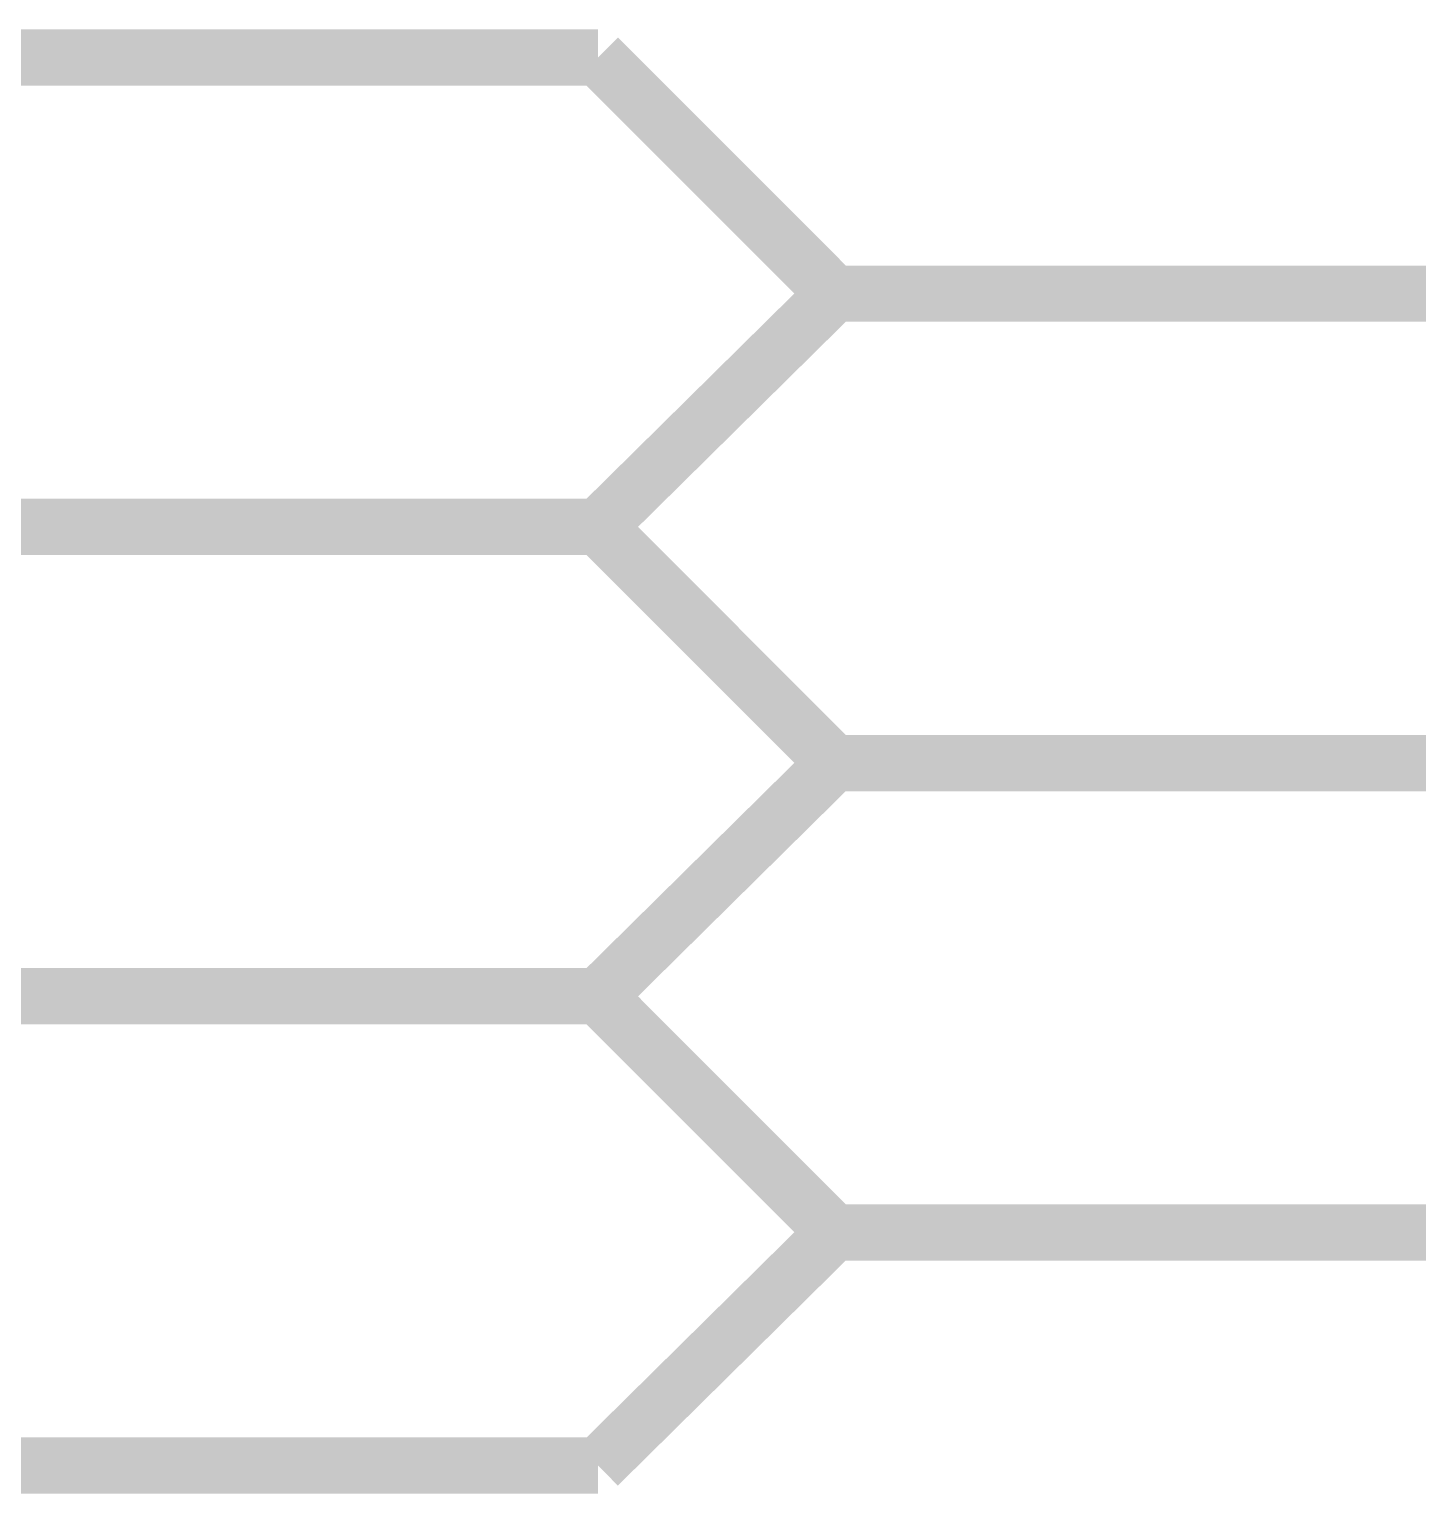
# Model space of a CAD drawing. Header units: millimetres. Extents: x -2024 to 917, y -725 to 13.
# Drawn here: x -1998.16 to -1990.77, y -165.56 to -157.76 of the extents above; entities that cross this region are included whole.
import ezdxf

# ---------------------------------------------------------------- set-up
doc = ezdxf.new("R2010")
doc.units = ezdxf.units.MM

msp = doc.modelspace()

# ---------------------------------------------------------------- linework, layer by layer
at = {"color": 7, "const_width": 0.2997}
for points in [[(-1995.1326, -157.9117), (-2020.1082, -157.9117)], [(-1993.8747, -159.1702), (-1995.1326, -157.9117)], [(-1995.1326, -160.4121), (-1993.8747, -159.1702)], [(-1993.8747, -159.1702), (-1991.3755, -159.1702)], [(-1991.3755, -159.1702), (-1986.3771, -159.1702)], [(-2020.1082, -160.4121), (-1995.1326, -160.4121)], [(-1995.1326, -160.4121), (-2020.1082, -160.4121)], [(-1993.8747, -161.6706), (-1995.1326, -160.4121)], [(-1995.1326, -162.9125), (-1993.8747, -161.6706)], [(-1993.8747, -161.6706), (-1991.3755, -161.6706)], [(-1991.3755, -164.1709), (-1986.3771, -164.1709), (-1986.3771, -161.6706), (-1991.3755, -161.6706)], [(-2020.1082, -162.9125), (-1995.1326, -162.9125)], [(-1995.1326, -162.9125), (-2020.1082, -162.9125)], [(-1993.8747, -164.1709), (-1995.1326, -162.9125)], [(-1995.1326, -165.4129), (-1993.8747, -164.1709)], [(-1993.8747, -164.1709), (-1991.3755, -164.1709)], [(-2020.1082, -165.4129), (-1995.1326, -165.4129)]]:
    msp.add_lwpolyline(points, dxfattribs=at)

doc.saveas('drawing.dxf')
